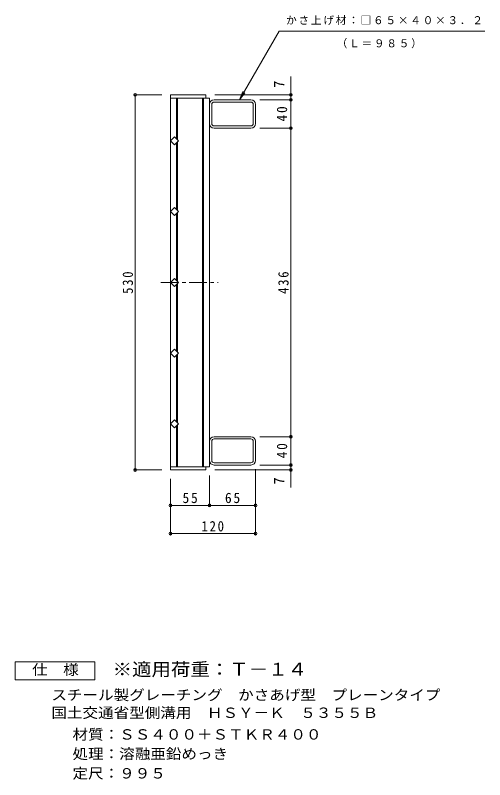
# Model space of a CAD drawing. Units: millimetres, scale not verified. Extents: x -802 to 914, y -688 to 604.
# Drawn here: x 251 to 914, y -506 to 574 of the extents above; entities that cross this region are included whole.
import ezdxf
from ezdxf.enums import TextEntityAlignment as Align

# ---------------------------------------------------------------- set-up
doc = ezdxf.new("R2010")
doc.units = ezdxf.units.MM
doc.header["$LTSCALE"] = 5
doc.header["$PDMODE"] = 32
doc.header["$PDSIZE"] = 4
doc.linetypes.add('CHAIN1', pattern=[8, 5, -1, 1, -1])
for name, color, linetype, lineweight in [('B-1', 2, 'Continuous', 9), ('B-2', 3, 'Continuous', 9), ('B-4', 7, 'Continuous', 9), ('B-5', 7, 'Continuous', 9), ('F-4_F-4ﾚｲﾔ', 2, 'Continuous', 9)]:
    doc.layers.add(name, color=color, linetype=linetype, lineweight=lineweight)
doc.layers.add('F-5_F-5ﾚｲﾔ', color=2, linetype='Continuous')
doc.styles.add('ＭＳ ゴシック', font='')
doc.styles.get('ＭＳ ゴシック').set_extended_font_data('MS Gothic')

msp = doc.modelspace()

# ---------------------------------------------------------------- linework, layer by layer
at = {"layer": 'B-1'}
for p, q in [((583.87, 454.224), (531.67, 454.224)), ((528.47, 420.625), (528.47, 447.824)), ((583.87, 451.024), (531.67, 451.024)), ((587.07, 420.625), (587.07, 447.824)), ((590.27, 420.625), (590.27, 447.824)), ((531.67, 417.424), (583.87, 417.424)), ((583.87, 414.224), (531.67, 414.224)), ((528.47, -28.175), (528.47, -55.375)), ((583.87, -21.775), (531.67, -21.775)), ((531.67, -24.975), (583.87, -24.975)), ((587.07, -28.175), (587.07, -55.375)), ((590.27, -28.175), (590.27, -55.375)), ((583.87, -58.575), (531.67, -58.575)), ((583.87, -61.775), (531.67, -61.775))]:
    msp.add_line(p, q, dxfattribs=at)
for centre, radius, start, end in [((531.67, 447.824), 6.4, 90, 180), ((583.87, 447.824), 6.4, 0, 90), ((531.67, 447.824), 3.2, 90, 180), ((583.87, 447.824), 3.2, 0, 90), ((531.67, 420.625), 6.4, 180, 270), ((531.67, 420.625), 3.2, 180, 270), ((583.87, 420.625), 6.4, 270, 0), ((583.87, 420.625), 3.2, 270, 0), ((531.67, -28.175), 6.4, 90, 180), ((531.67, -28.175), 3.2, 90, 180), ((583.87, -28.175), 6.4, 0, 90), ((583.87, -28.175), 3.2, 0, 90), ((531.67, -55.375), 6.4, 180, 270), ((531.67, -55.375), 3.2, 180, 270), ((583.87, -55.375), 3.2, 270, 0), ((583.87, -55.375), 6.4, 270, 0)]:
    msp.add_arc(centre, radius, start, end, dxfattribs=at)
at = {"layer": 'B-2'}
for p, q in [((470.27, 461.224), (520.27, 461.224)), ((470.27, 461.224), (470.27, -68.775)), ((470.27, 456.725), (525.27, 456.725)), ((478.77, 456.725), (478.77, 399.039)), ((480.27, 456.725), (480.27, 397.539)), ((515.27, 456.725), (515.27, -64.275)), ((516.77, 456.725), (516.77, -64.275)), ((520.27, 461.224), (520.27, 456.725)), ((525.27, 456.725), (525.27, -64.275)), ((478.77, 393.411), (478.77, 299.039)), ((480.27, 394.911), (480.27, 297.539)), ((478.77, 293.411), (478.77, 199.039)), ((480.27, 294.911), (480.27, 197.539)), ((480.27, 97.539), (480.27, 194.912)), ((478.77, 99.039), (478.77, 193.412)), ((478.77, -0.961), (478.77, 93.411)), ((480.27, -2.461), (480.27, 94.911)), ((478.77, -64.275), (478.77, -6.588)), ((480.27, -64.275), (480.27, -5.088)), ((470.27, -64.275), (525.27, -64.275)), ((520.27, -68.775), (520.27, -64.275)), ((470.27, -68.775), (520.27, -68.775))]:
    msp.add_line(p, q, dxfattribs=at)
at = {"layer": 'B-2', "linetype": 'CHAIN1'}
msp.add_line((456.643, 196.225), (537.568, 196.225), dxfattribs=at)
at = {"layer": 'B-2'}
for points in [[(481.584, 396.225), (475.927, 390.568), (470.27, 396.225), (475.927, 401.882)], [(481.584, 296.225), (475.927, 290.568), (470.27, 296.225), (475.927, 301.882)], [(481.584, 196.225), (475.927, 201.882), (470.27, 196.225), (475.927, 190.568)], [(481.584, 96.225), (475.927, 101.882), (470.27, 96.225), (475.927, 90.568)], [(481.584, -3.775), (475.927, 1.882), (470.27, -3.775), (475.927, -9.432)]]:
    msp.add_lwpolyline(points, close=True, dxfattribs=at)
at = {"layer": 'B-4'}
for p, q in [((640.27, -93.615), (640.27, 487.17)), ((457.77, 461.224), (418.77, 461.224)), ((420.27, -68.775), (420.27, 461.224)), ((532.77, 461.224), (641.77, 461.224)), ((596.37, 454.225), (641.77, 454.225)), ((596.37, 414.224), (641.77, 414.224)), ((596.37, -21.775), (641.77, -21.775)), ((596.37, -61.775), (641.77, -61.775)), ((457.77, -68.775), (418.77, -68.775)), ((532.77, -68.775), (641.77, -68.775)), ((590.27, -67.875), (590.27, -160.275)), ((470.27, -81.275), (470.27, -160.275)), ((525.27, -76.775), (525.27, -120.275)), ((470.27, -118.775), (590.27, -118.775)), ((470.27, -158.775), (590.27, -158.775))]:
    msp.add_line(p, q, dxfattribs=at)
for p in [(420.27, 461.224), (640.27, 461.224), (640.27, 454.225), (640.27, 414.224), (640.27, -21.775), (640.27, -61.775), (420.27, -68.775), (640.27, -68.775), (470.27, -118.775), (525.27, -118.775), (590.27, -118.775), (470.27, -158.775), (590.27, -158.775)]:
    msp.add_point(p, dxfattribs=at)
at = {"layer": 'B-5'}
for q in [(572.554, 465.773), (575.38, 464.141)]:
    msp.add_line((567.77, 454.224), q, dxfattribs=at)
msp.add_lwpolyline([(567.77, 454.224), (623.773, 551.225), (914.324, 551.225)], dxfattribs=at)
at = {"layer": 'F-4_F-4ﾚｲﾔ'}
msp.add_lwpolyline([(250.757, -365.121), (250.757, -340.12), (363.257, -340.12), (363.257, -365.121)], close=True, dxfattribs=at)

# ---------------------------------------------------------------- texts
at = {"layer": 'B-4', "color": 2, "style": 'ＭＳ ゴシック'}
for p in [(635.27, 471.306), (635.27, -89.29)]:
    msp.add_text('7', height=14.66, rotation=90, dxfattribs=at).set_placement(p, align=Align.BOTTOM_LEFT)
at = {"layer": 'B-4', "color": 2, "char_height": 14.66, "attachment_point": 7, "rotation": 90, "style": 'ＭＳ ゴシック'}
for s, insert in [('\\T1.27;\\W0.95;40', (635.27, 423.599)), ('\\T1.27;\\W0.9;530', (417.27, 179.975)), ('\\T1.27;\\W0.9;436', (637.27, 179.975)), ('\\T1.27;\\W0.95;40', (635.27, -52.4))]:
    msp.add_mtext(s, dxfattribs=dict(at, insert=insert))
at = {"layer": 'B-4', "color": 2, "char_height": 14.66, "attachment_point": 7, "style": 'ＭＳ ゴシック'}
for s, insert in [('\\T1.27;\\W0.95;55', (487.145, -115.775)), ('\\T1.27;\\W0.95;65', (547.145, -115.775)), ('\\T1.27;\\W0.9;120', (514.02, -155.775))]:
    msp.add_mtext(s, dxfattribs=dict(at, insert=insert))
at = {"layer": 'B-5', "char_height": 11, "attachment_point": 7, "style": 'ＭＳ ゴシック'}
for s, insert in [('\\T1.17;かさ上げ材：□６５×４０×３．２', (633.593, 559.898)), ('\\T1.17;（Ｌ＝９８５）', (705.087, 526.988))]:
    msp.add_mtext(s, dxfattribs=dict(at, insert=insert))
at = {"layer": 'F-4_F-4ﾚｲﾔ', "style": 'ＭＳ ゴシック', "width": 1.1}
for s, p in [('仕\u3000様', (274.507, -362.621)), ('スチール製グレーチング\u3000かさあげ型\u3000プレーンタイプ', (301.801, -398.461)), ('国土交通省型側溝用\u3000ＨＳＹ－Ｋ\u3000５３５５Ｂ', (301.801, -423.605)), ('材質：ＳＳ４００＋ＳＴＫＲ４００', (331.658, -454.166)), ('処理：溶融亜鉛めっき', (331.658, -481.667)), ('定尺：９９５', (331.658, -509.167))]:
    msp.add_text(s, height=14.66, dxfattribs=at).set_placement(p, align=Align.BOTTOM_LEFT)
at = {"layer": 'F-5_F-5ﾚｲﾔ', "color": 3, "style": 'ＭＳ ゴシック', "width": 1.1}
msp.add_text('※適用荷重：Ｔ－１４', height=18.33, dxfattribs=at).set_placement((388.257, -365.121), align=Align.BOTTOM_LEFT)

doc.saveas('drawing.dxf')
